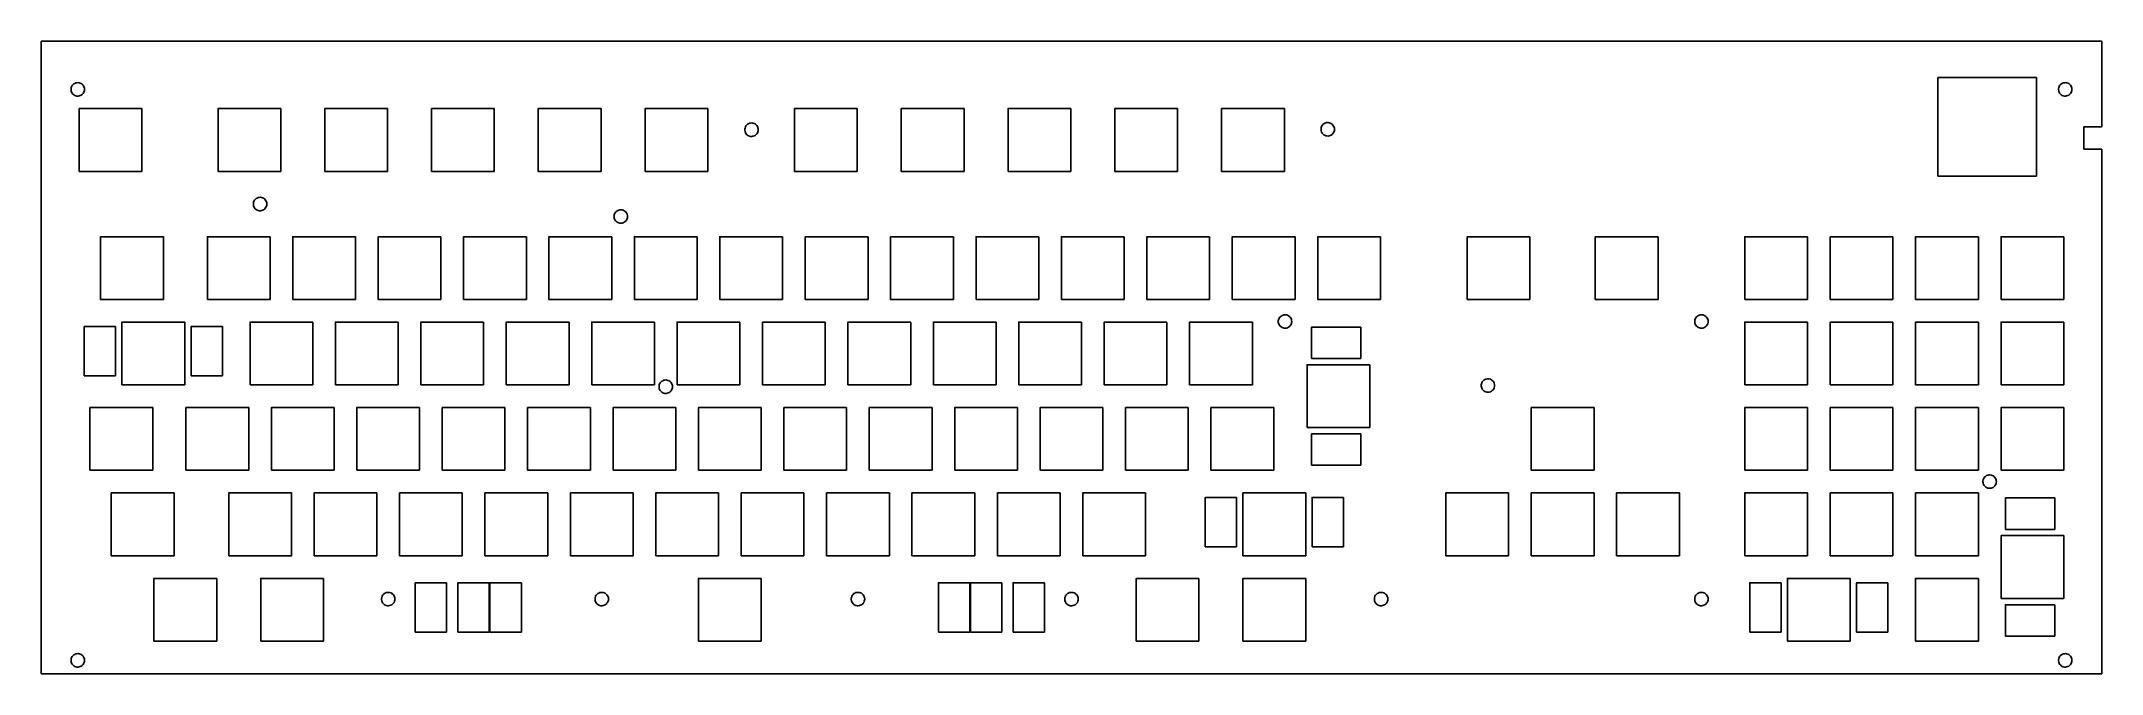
# Model space of a CAD drawing. Extents: x 0 to 18.1, y 0 to 5.6.
import ezdxf

# ---------------------------------------------------------------- set-up
doc = ezdxf.new("R2010")
doc.units = 0
doc.layers.add('gm4', color=1, linetype='CONTINUOUS')

msp = doc.modelspace()

# ---------------------------------------------------------------- linework, layer by layer
at = {"layer": 'gm4', "color": 1}
for points in [[(0, 0), (0, 5.55469), (18.09375, 5.55469)], [(18.09375, 4.80315), (18.09375, 5.55469)], [(0.38029, 5.13189), (0.37944, 5.14187), (0.37692, 5.15156), (0.37279, 5.16069), (0.36718, 5.16899), (0.36025, 5.17622), (0.3522, 5.18218), (0.34325, 5.18669), (0.33368, 5.18962), (0.32374, 5.19089), (0.31373, 5.19047), (0.30394, 5.18836), (0.29465, 5.18462), (0.28612, 5.17937), (0.2786, 5.17275), (0.27231, 5.16496), (0.26742, 5.15622), (0.26409, 5.14677), (0.26239, 5.1369), (0.26239, 5.12688), (0.26409, 5.11701), (0.26742, 5.10756), (0.27231, 5.09882), (0.2786, 5.09103), (0.28612, 5.08441), (0.29465, 5.07916), (0.30394, 5.07542), (0.31373, 5.07331), (0.32374, 5.07289), (0.33368, 5.07416), (0.34325, 5.07709), (0.3522, 5.0816), (0.36025, 5.08756), (0.36718, 5.09479), (0.37279, 5.10309), (0.37692, 5.11222), (0.37944, 5.12191), (0.38029, 5.13189)], [(16.65354, 5.23622), (17.51969, 5.23622)], [(16.65354, 4.37008), (16.65354, 5.23622)], [(17.51969, 4.37008), (17.51969, 5.23622)], [(17.83158, 5.13189), (17.83072, 5.14187), (17.8282, 5.15156), (17.82408, 5.16069), (17.81847, 5.16899), (17.81154, 5.17622), (17.80348, 5.18218), (17.79454, 5.18669), (17.78496, 5.18962), (17.77503, 5.19089), (17.76502, 5.19047), (17.75523, 5.18836), (17.74593, 5.18462), (17.7374, 5.17937), (17.72989, 5.17275), (17.72359, 5.16496), (17.71871, 5.15622), (17.71537, 5.14677), (17.71368, 5.1369), (17.71368, 5.12688), (17.71537, 5.11701), (17.71871, 5.10756), (17.72359, 5.09882), (17.72989, 5.09103), (17.7374, 5.08441), (17.74593, 5.07916), (17.75523, 5.07542), (17.76502, 5.07331), (17.77503, 5.07289), (17.78496, 5.07416), (17.79454, 5.07709), (17.80348, 5.0816), (17.81154, 5.08756), (17.81847, 5.09479), (17.82408, 5.10309), (17.8282, 5.11222), (17.83072, 5.12191), (17.83158, 5.13189)], [(0.33378, 4.41191), (0.33378, 4.96309), (0.88497, 4.96309)], [(0.88497, 4.41191), (0.88497, 4.96309)], [(1.55253, 4.41191), (1.55253, 4.96309), (2.10372, 4.96309)], [(2.10372, 4.41191), (2.10372, 4.96309)], [(2.49003, 4.41191), (2.49003, 4.96309), (3.04122, 4.96309)], [(3.04122, 4.41191), (3.04122, 4.96309)], [(3.42753, 4.41191), (3.42753, 4.96309), (3.97872, 4.96309)], [(3.97872, 4.41191), (3.97872, 4.96309)], [(4.36503, 4.41191), (4.36503, 4.96309), (4.91622, 4.96309)], [(4.91622, 4.41191), (4.91622, 4.96309)], [(5.30253, 4.41191), (5.30253, 4.96309), (5.85372, 4.96309)], [(5.85372, 4.41191), (5.85372, 4.96309)], [(6.61503, 4.41191), (6.61503, 4.96309), (7.16622, 4.96309)], [(7.16622, 4.41191), (7.16622, 4.96309)], [(7.55253, 4.41191), (7.55253, 4.96309), (8.10372, 4.96309)], [(8.10372, 4.41191), (8.10372, 4.96309)], [(8.49003, 4.41191), (8.49003, 4.96309), (9.04122, 4.96309)], [(9.04122, 4.41191), (9.04122, 4.96309)], [(9.42753, 4.41191), (9.42753, 4.96309), (9.97872, 4.96309)], [(9.97872, 4.41191), (9.97872, 4.96309)], [(10.36503, 4.41191), (10.36503, 4.96309), (10.91622, 4.96309)], [(10.91622, 4.41191), (10.91622, 4.96309)], [(6.29614, 4.77756), (6.29529, 4.78754), (6.29277, 4.79723), (6.28864, 4.80636), (6.28303, 4.81466), (6.2761, 4.82189), (6.26805, 4.82785), (6.25911, 4.83236), (6.24953, 4.83529), (6.23959, 4.83656), (6.22959, 4.83614), (6.21979, 4.83403), (6.2105, 4.83029), (6.20197, 4.82504), (6.19445, 4.81842), (6.18816, 4.81063), (6.18327, 4.80188), (6.17994, 4.79244), (6.17824, 4.78257), (6.17824, 4.77255), (6.17994, 4.76268), (6.18327, 4.75323), (6.18816, 4.74449), (6.19445, 4.7367), (6.20197, 4.73008), (6.2105, 4.72483), (6.21979, 4.72109), (6.22959, 4.71898), (6.23959, 4.71856), (6.24953, 4.71983), (6.25911, 4.72276), (6.26805, 4.72727), (6.2761, 4.73323), (6.28303, 4.74046), (6.28864, 4.74876), (6.29277, 4.75789), (6.29529, 4.76758), (6.29614, 4.77756)], [(11.35593, 4.78125), (11.35508, 4.79123), (11.35256, 4.80092), (11.34843, 4.81005), (11.34282, 4.81835), (11.33589, 4.82558), (11.32784, 4.83154), (11.31889, 4.83605), (11.30932, 4.83898), (11.29938, 4.84025), (11.28937, 4.83983), (11.27958, 4.83772), (11.27029, 4.83398), (11.26176, 4.82873), (11.25424, 4.82211), (11.24795, 4.81432), (11.24306, 4.80557), (11.23973, 4.79613), (11.23803, 4.78626), (11.23803, 4.77624), (11.23973, 4.76637), (11.24306, 4.75693), (11.24795, 4.74818), (11.25424, 4.74039), (11.26176, 4.73377), (11.27029, 4.72852), (11.27958, 4.72478), (11.28937, 4.72267), (11.29938, 4.72225), (11.30932, 4.72352), (11.31889, 4.72645), (11.32784, 4.73096), (11.33589, 4.73692), (11.34282, 4.74415), (11.34843, 4.75245), (11.35256, 4.76158), (11.35508, 4.77127), (11.35593, 4.78125)], [(17.93627, 4.6063), (17.93627, 4.80315), (18.09375, 4.80315)], [(17.93627, 4.6063), (18.09375, 4.6063)], [(18.09375, 0), (18.09375, 4.6063)], [(0.33378, 4.41191), (0.88497, 4.41191)], [(1.55253, 4.41191), (2.10372, 4.41191)], [(2.49003, 4.41191), (3.04122, 4.41191)], [(3.42753, 4.41191), (3.97872, 4.41191)], [(4.36503, 4.41191), (4.91622, 4.41191)], [(5.30253, 4.41191), (5.85372, 4.41191)], [(6.61503, 4.41191), (7.16622, 4.41191)], [(7.55253, 4.41191), (8.10372, 4.41191)], [(8.49003, 4.41191), (9.04122, 4.41191)], [(9.42753, 4.41191), (9.97872, 4.41191)], [(10.36503, 4.41191), (10.91622, 4.41191)], [(16.65354, 4.37008), (17.51969, 4.37008)], [(1.98093, 4.125), (1.98008, 4.13498), (1.97756, 4.14467), (1.97343, 4.1538), (1.96782, 4.1621), (1.96089, 4.16933), (1.95284, 4.17529), (1.94389, 4.1798), (1.93432, 4.18273), (1.92438, 4.184), (1.91437, 4.18358), (1.90458, 4.18147), (1.89529, 4.17773), (1.88676, 4.17248), (1.87924, 4.16586), (1.87295, 4.15807), (1.86806, 4.14932), (1.86472, 4.13988), (1.86303, 4.13001), (1.86303, 4.11999), (1.86472, 4.11012), (1.86806, 4.10068), (1.87295, 4.09193), (1.87924, 4.08414), (1.88676, 4.07752), (1.89529, 4.07227), (1.90458, 4.06853), (1.91437, 4.06642), (1.92438, 4.066), (1.93432, 4.06727), (1.94389, 4.0702), (1.95284, 4.07471), (1.96089, 4.08067), (1.96782, 4.0879), (1.97343, 4.0962), (1.97756, 4.10533), (1.98008, 4.11502), (1.98093, 4.125)], [(5.14818, 4.01512), (5.14733, 4.0251), (5.14481, 4.0348), (5.14068, 4.04393), (5.13507, 4.05223), (5.12814, 4.05946), (5.12009, 4.06541), (5.11114, 4.06992), (5.10157, 4.07285), (5.09163, 4.07413), (5.08162, 4.0737), (5.07183, 4.07159), (5.06254, 4.06786), (5.05401, 4.0626), (5.04649, 4.05599), (5.0402, 4.04819), (5.03531, 4.03945), (5.03197, 4.03001), (5.03028, 4.02013), (5.03028, 4.01012), (5.03197, 4.00024), (5.03531, 3.9908), (5.0402, 3.98206), (5.04649, 3.97426), (5.05401, 3.96764), (5.06254, 3.96239), (5.07183, 3.95866), (5.08162, 3.95655), (5.09163, 3.95612), (5.10157, 3.9574), (5.11114, 3.96033), (5.12009, 3.96484), (5.12814, 3.97079), (5.13507, 3.97803), (5.14068, 3.98632), (5.14481, 3.99545), (5.14733, 4.00515), (5.14818, 4.01512)], [(0.52128, 3.28691), (0.52128, 3.83809), (1.07247, 3.83809)], [(1.07247, 3.28691), (1.07247, 3.83809)], [(1.45878, 3.28691), (1.45878, 3.83809), (2.00997, 3.83809)], [(2.00997, 3.28691), (2.00997, 3.83809)], [(2.20878, 3.28691), (2.20878, 3.83809), (2.75997, 3.83809)], [(2.75997, 3.28691), (2.75997, 3.83809)], [(2.95878, 3.28691), (2.95878, 3.83809), (3.50997, 3.83809)], [(3.50997, 3.28691), (3.50997, 3.83809)], [(3.70878, 3.28691), (3.70878, 3.83809), (4.25997, 3.83809)], [(4.25997, 3.28691), (4.25997, 3.83809)], [(4.45878, 3.28691), (4.45878, 3.83809), (5.00997, 3.83809)], [(5.00997, 3.28691), (5.00997, 3.83809)], [(5.20878, 3.28691), (5.20878, 3.83809), (5.75997, 3.83809)], [(5.75997, 3.28691), (5.75997, 3.83809)], [(5.95878, 3.28691), (5.95878, 3.83809), (6.50997, 3.83809)], [(6.50997, 3.28691), (6.50997, 3.83809)], [(6.70878, 3.28691), (6.70878, 3.83809), (7.25997, 3.83809)], [(7.25997, 3.28691), (7.25997, 3.83809)], [(7.45878, 3.28691), (7.45878, 3.83809), (8.00997, 3.83809)], [(8.00997, 3.28691), (8.00997, 3.83809)], [(8.20878, 3.28691), (8.20878, 3.83809), (8.75997, 3.83809)], [(8.75997, 3.28691), (8.75997, 3.83809)], [(8.95878, 3.28691), (8.95878, 3.83809), (9.50997, 3.83809)], [(9.50997, 3.28691), (9.50997, 3.83809)], [(9.70878, 3.28691), (9.70878, 3.83809), (10.25997, 3.83809)], [(10.25997, 3.28691), (10.25997, 3.83809)], [(10.45878, 3.28691), (10.45878, 3.83809), (11.00997, 3.83809)], [(11.00997, 3.28691), (11.00997, 3.83809)], [(11.20878, 3.28691), (11.20878, 3.83809), (11.75997, 3.83809)], [(11.75997, 3.28691), (11.75997, 3.83809)], [(12.52128, 3.28691), (12.52128, 3.83809), (13.07247, 3.83809)], [(13.07247, 3.28691), (13.07247, 3.83809)], [(13.64628, 3.28691), (13.64628, 3.83809), (14.19747, 3.83809)], [(14.19747, 3.28691), (14.19747, 3.83809)], [(14.95878, 3.28691), (14.95878, 3.83809), (15.50997, 3.83809)], [(15.50997, 3.28691), (15.50997, 3.83809)], [(15.70878, 3.28691), (15.70878, 3.83809), (16.25997, 3.83809)], [(16.25997, 3.28691), (16.25997, 3.83809)], [(16.45878, 3.28691), (16.45878, 3.83809), (17.00997, 3.83809)], [(17.00997, 3.28691), (17.00997, 3.83809)], [(17.20878, 3.28691), (17.20878, 3.83809), (17.75997, 3.83809)], [(17.75997, 3.28691), (17.75997, 3.83809)], [(0.52128, 3.28691), (1.07247, 3.28691)], [(1.45878, 3.28691), (2.00997, 3.28691)], [(2.20878, 3.28691), (2.75997, 3.28691)], [(2.95878, 3.28691), (3.50997, 3.28691)], [(3.70878, 3.28691), (4.25997, 3.28691)], [(4.45878, 3.28691), (5.00997, 3.28691)], [(5.20878, 3.28691), (5.75997, 3.28691)], [(5.95878, 3.28691), (6.50997, 3.28691)], [(6.70878, 3.28691), (7.25997, 3.28691)], [(7.45878, 3.28691), (8.00997, 3.28691)], [(8.20878, 3.28691), (8.75997, 3.28691)], [(8.95878, 3.28691), (9.50997, 3.28691)], [(9.70878, 3.28691), (10.25997, 3.28691)], [(10.45878, 3.28691), (11.00997, 3.28691)], [(11.20878, 3.28691), (11.75997, 3.28691)], [(12.52128, 3.28691), (13.07247, 3.28691)], [(13.64628, 3.28691), (14.19747, 3.28691)], [(14.95878, 3.28691), (15.50997, 3.28691)], [(15.70878, 3.28691), (16.25997, 3.28691)], [(16.45878, 3.28691), (17.00997, 3.28691)], [(17.20878, 3.28691), (17.75997, 3.28691)], [(0.70878, 2.53691), (0.70878, 3.08809), (1.25997, 3.08809)], [(1.25997, 2.53691), (1.25997, 3.08809)], [(1.83378, 2.53691), (1.83378, 3.08809), (2.38497, 3.08809)], [(2.38497, 2.53691), (2.38497, 3.08809)], [(2.58378, 2.53691), (2.58378, 3.08809), (3.13497, 3.08809)], [(3.13497, 2.53691), (3.13497, 3.08809)], [(3.33378, 2.53691), (3.33378, 3.08809), (3.88497, 3.08809)], [(3.88497, 2.53691), (3.88497, 3.08809)], [(4.08378, 2.53691), (4.08378, 3.08809), (4.63497, 3.08809)], [(4.63497, 2.53691), (4.63497, 3.08809)], [(4.83378, 2.53691), (4.83378, 3.08809), (5.38497, 3.08809)], [(5.38497, 2.53691), (5.38497, 3.08809)], [(5.58378, 2.53691), (5.58378, 3.08809), (6.13497, 3.08809)], [(6.13497, 2.53691), (6.13497, 3.08809)], [(6.33378, 2.53691), (6.33378, 3.08809), (6.88497, 3.08809)], [(6.88497, 2.53691), (6.88497, 3.08809)], [(7.08378, 2.53691), (7.08378, 3.08809), (7.63497, 3.08809)], [(7.63497, 2.53691), (7.63497, 3.08809)], [(7.83378, 2.53691), (7.83378, 3.08809), (8.38497, 3.08809)], [(8.38497, 2.53691), (8.38497, 3.08809)], [(8.58378, 2.53691), (8.58378, 3.08809), (9.13497, 3.08809)], [(9.13497, 2.53691), (9.13497, 3.08809)], [(9.33378, 2.53691), (9.33378, 3.08809), (9.88497, 3.08809)], [(9.88497, 2.53691), (9.88497, 3.08809)], [(10.08378, 2.53691), (10.08378, 3.08809), (10.63497, 3.08809)], [(10.63497, 2.53691), (10.63497, 3.08809)], [(10.98093, 3.09375), (10.98008, 3.10373), (10.97756, 3.11342), (10.97343, 3.12255), (10.96782, 3.13085), (10.96089, 3.13808), (10.95284, 3.14404), (10.94389, 3.14855), (10.93432, 3.15148), (10.92438, 3.15275), (10.91437, 3.15233), (10.90458, 3.15022), (10.89529, 3.14648), (10.88676, 3.14123), (10.87924, 3.13461), (10.87295, 3.12682), (10.86806, 3.11807), (10.86473, 3.10863), (10.86303, 3.09876), (10.86303, 3.08874), (10.86473, 3.07887), (10.86806, 3.06943), (10.87295, 3.06068), (10.87924, 3.05289), (10.88676, 3.04627), (10.89529, 3.04102), (10.90458, 3.03728), (10.91437, 3.03517), (10.92438, 3.03475), (10.93432, 3.03602), (10.94389, 3.03895), (10.95284, 3.04346), (10.96089, 3.04942), (10.96782, 3.05665), (10.97343, 3.06495), (10.97756, 3.07408), (10.98008, 3.08377), (10.98093, 3.09375)], [(14.63718, 3.09375), (14.63633, 3.10373), (14.63381, 3.11342), (14.62968, 3.12255), (14.62407, 3.13085), (14.61714, 3.13808), (14.60909, 3.14404), (14.60014, 3.14855), (14.59057, 3.15148), (14.58063, 3.15275), (14.57062, 3.15233), (14.56083, 3.15022), (14.55154, 3.14648), (14.54301, 3.14123), (14.53549, 3.13461), (14.5292, 3.12682), (14.52431, 3.11807), (14.52098, 3.10863), (14.51928, 3.09876), (14.51928, 3.08874), (14.52098, 3.07887), (14.52431, 3.06943), (14.5292, 3.06068), (14.53549, 3.05289), (14.54301, 3.04627), (14.55154, 3.04102), (14.56083, 3.03728), (14.57062, 3.03517), (14.58063, 3.03475), (14.59057, 3.03602), (14.60014, 3.03895), (14.60909, 3.04346), (14.61714, 3.04942), (14.62407, 3.05665), (14.62968, 3.06495), (14.63381, 3.07408), (14.63633, 3.08377), (14.63718, 3.09375)], [(14.95878, 2.53691), (14.95878, 3.08809), (15.50997, 3.08809)], [(15.50997, 2.53691), (15.50997, 3.08809)], [(15.70878, 2.53691), (15.70878, 3.08809), (16.25997, 3.08809)], [(16.25997, 2.53691), (16.25997, 3.08809)], [(16.45878, 2.53691), (16.45878, 3.08809), (17.00997, 3.08809)], [(17.00997, 2.53691), (17.00997, 3.08809)], [(17.20878, 2.53691), (17.20878, 3.08809), (17.75997, 3.08809)], [(17.75997, 2.53691), (17.75997, 3.08809)], [(0.37783, 2.61565), (0.37783, 3.04872), (0.65342, 3.04872)], [(0.65342, 2.61565), (0.65342, 3.04872)], [(1.31533, 2.61565), (1.31533, 3.04872), (1.59092, 3.04872)], [(1.59092, 2.61565), (1.59092, 3.04872)], [(11.1544, 2.76846), (11.1544, 3.04404), (11.58747, 3.04404)], [(11.58747, 2.76846), (11.58747, 3.04404)], [(11.1544, 2.76846), (11.58747, 2.76846)], [(0.37783, 2.61565), (0.65342, 2.61565)], [(0.70878, 2.53691), (1.25997, 2.53691)], [(1.31533, 2.61565), (1.59092, 2.61565)], [(1.83378, 2.53691), (2.38497, 2.53691)], [(2.58378, 2.53691), (3.13497, 2.53691)], [(3.33378, 2.53691), (3.88497, 2.53691)], [(4.08378, 2.53691), (4.63497, 2.53691)], [(4.83378, 2.53691), (5.38497, 2.53691)], [(5.54343, 2.52113), (5.54258, 2.53111), (5.54006, 2.5408), (5.53593, 2.54993), (5.53032, 2.55822), (5.52339, 2.56546), (5.51534, 2.57141), (5.50639, 2.57592), (5.49682, 2.57886), (5.48688, 2.58013), (5.47687, 2.5797), (5.46708, 2.57759), (5.45779, 2.57386), (5.44926, 2.5686), (5.44174, 2.56199), (5.43545, 2.55419), (5.43056, 2.54545), (5.42723, 2.53601), (5.42553, 2.52613), (5.42553, 2.51612), (5.42723, 2.50624), (5.43056, 2.4968), (5.43545, 2.48806), (5.44174, 2.48026), (5.44926, 2.47364), (5.45779, 2.46839), (5.46708, 2.46466), (5.47687, 2.46255), (5.48688, 2.46212), (5.49682, 2.4634), (5.50639, 2.46633), (5.51534, 2.47084), (5.52339, 2.47679), (5.53032, 2.48403), (5.53593, 2.49232), (5.54006, 2.50145), (5.54258, 2.51115), (5.54343, 2.52113)], [(5.58378, 2.53691), (6.13497, 2.53691)], [(6.33378, 2.53691), (6.88497, 2.53691)], [(7.08378, 2.53691), (7.63497, 2.53691)], [(7.83378, 2.53691), (8.38497, 2.53691)], [(8.58378, 2.53691), (9.13497, 2.53691)], [(9.33378, 2.53691), (9.88497, 2.53691)], [(10.08378, 2.53691), (10.63497, 2.53691)], [(11.11503, 2.16191), (11.11503, 2.71309), (11.66622, 2.71309)], [(11.66622, 2.16191), (11.66622, 2.71309)], [(12.76218, 2.53125), (12.76133, 2.54123), (12.75881, 2.55092), (12.75468, 2.56005), (12.74907, 2.56835), (12.74214, 2.57558), (12.73409, 2.58154), (12.72514, 2.58605), (12.71557, 2.58898), (12.70563, 2.59025), (12.69562, 2.58983), (12.68583, 2.58772), (12.67654, 2.58398), (12.66801, 2.57873), (12.66049, 2.57211), (12.6542, 2.56432), (12.64931, 2.55557), (12.64598, 2.54613), (12.64428, 2.53626), (12.64428, 2.52624), (12.64598, 2.51637), (12.64931, 2.50693), (12.6542, 2.49818), (12.66049, 2.49039), (12.66801, 2.48377), (12.67654, 2.47852), (12.68583, 2.47478), (12.69562, 2.47267), (12.70563, 2.47225), (12.71557, 2.47352), (12.72514, 2.47645), (12.73409, 2.48096), (12.74214, 2.48692), (12.74907, 2.49415), (12.75468, 2.50245), (12.75881, 2.51158), (12.76133, 2.52127), (12.76218, 2.53125)], [(14.95878, 2.53691), (15.50997, 2.53691)], [(15.70878, 2.53691), (16.25997, 2.53691)], [(16.45878, 2.53691), (17.00997, 2.53691)], [(17.20878, 2.53691), (17.75997, 2.53691)], [(0.42753, 1.78691), (0.42753, 2.33809), (0.97872, 2.33809)], [(0.97872, 1.78691), (0.97872, 2.33809)], [(1.27128, 1.78691), (1.27128, 2.33809), (1.82247, 2.33809)], [(1.82247, 1.78691), (1.82247, 2.33809)], [(2.02128, 1.78691), (2.02128, 2.33809), (2.57247, 2.33809)], [(2.57247, 1.78691), (2.57247, 2.33809)], [(2.77128, 1.78691), (2.77128, 2.33809), (3.32247, 2.33809)], [(3.32247, 1.78691), (3.32247, 2.33809)], [(3.52128, 1.78691), (3.52128, 2.33809), (4.07247, 2.33809)], [(4.07247, 1.78691), (4.07247, 2.33809)], [(4.27128, 1.78691), (4.27128, 2.33809), (4.82247, 2.33809)], [(4.82247, 1.78691), (4.82247, 2.33809)], [(5.02128, 1.78691), (5.02128, 2.33809), (5.57247, 2.33809)], [(5.57247, 1.78691), (5.57247, 2.33809)], [(5.77128, 1.78691), (5.77128, 2.33809), (6.32247, 2.33809)], [(6.32247, 1.78691), (6.32247, 2.33809)], [(6.52128, 1.78691), (6.52128, 2.33809), (7.07247, 2.33809)], [(7.07247, 1.78691), (7.07247, 2.33809)], [(7.27128, 1.78691), (7.27128, 2.33809), (7.82247, 2.33809)], [(7.82247, 1.78691), (7.82247, 2.33809)], [(8.02128, 1.78691), (8.02128, 2.33809), (8.57247, 2.33809)], [(8.57247, 1.78691), (8.57247, 2.33809)], [(8.77128, 1.78691), (8.77128, 2.33809), (9.32247, 2.33809)], [(9.32247, 1.78691), (9.32247, 2.33809)], [(9.52128, 1.78691), (9.52128, 2.33809), (10.07247, 2.33809)], [(10.07247, 1.78691), (10.07247, 2.33809)], [(10.27128, 1.78691), (10.27128, 2.33809), (10.82247, 2.33809)], [(10.82247, 1.78691), (10.82247, 2.33809)], [(13.08378, 1.78691), (13.08378, 2.33809), (13.63497, 2.33809)], [(13.63497, 1.78691), (13.63497, 2.33809)], [(14.95878, 1.78691), (14.95878, 2.33809), (15.50997, 2.33809)], [(15.50997, 1.78691), (15.50997, 2.33809)], [(15.70878, 1.78691), (15.70878, 2.33809), (16.25997, 2.33809)], [(16.25997, 1.78691), (16.25997, 2.33809)], [(16.45878, 1.78691), (16.45878, 2.33809), (17.00997, 2.33809)], [(17.00997, 1.78691), (17.00997, 2.33809)], [(17.20878, 1.78691), (17.20878, 2.33809), (17.75997, 2.33809)], [(17.75997, 1.78691), (17.75997, 2.33809)], [(11.11503, 2.16191), (11.66622, 2.16191)], [(11.1544, 1.83096), (11.1544, 2.10654), (11.58747, 2.10654)], [(11.58747, 1.83096), (11.58747, 2.10654)], [(11.1544, 1.83096), (11.58747, 1.83096)], [(0.42753, 1.78691), (0.97872, 1.78691)], [(1.27128, 1.78691), (1.82247, 1.78691)], [(2.02128, 1.78691), (2.57247, 1.78691)], [(2.77128, 1.78691), (3.32247, 1.78691)], [(3.52128, 1.78691), (4.07247, 1.78691)], [(4.27128, 1.78691), (4.82247, 1.78691)], [(5.02128, 1.78691), (5.57247, 1.78691)], [(5.77128, 1.78691), (6.32247, 1.78691)], [(6.52128, 1.78691), (7.07247, 1.78691)], [(7.27128, 1.78691), (7.82247, 1.78691)], [(8.02128, 1.78691), (8.57247, 1.78691)], [(8.77128, 1.78691), (9.32247, 1.78691)], [(9.52128, 1.78691), (10.07247, 1.78691)], [(10.27128, 1.78691), (10.82247, 1.78691)], [(13.08378, 1.78691), (13.63497, 1.78691)], [(14.95878, 1.78691), (15.50997, 1.78691)], [(15.70878, 1.78691), (16.25997, 1.78691)], [(16.45878, 1.78691), (17.00997, 1.78691)], [(17.16843, 1.6875), (17.16758, 1.69748), (17.16506, 1.70717), (17.16093, 1.7163), (17.15532, 1.7246), (17.14839, 1.73183), (17.14034, 1.73779), (17.13139, 1.7423), (17.12182, 1.74523), (17.11188, 1.7465), (17.10187, 1.74608), (17.09208, 1.74397), (17.08279, 1.74023), (17.07426, 1.73498), (17.06674, 1.72836), (17.06045, 1.72057), (17.05556, 1.71183), (17.05223, 1.70238), (17.05053, 1.69251), (17.05053, 1.68249), (17.05223, 1.67262), (17.05556, 1.66317), (17.06045, 1.65443), (17.06674, 1.64664), (17.07426, 1.64002), (17.08279, 1.63477), (17.09208, 1.63103), (17.10187, 1.62892), (17.11188, 1.6285), (17.12182, 1.62977), (17.13139, 1.6327), (17.14034, 1.63721), (17.14839, 1.64317), (17.15532, 1.6504), (17.16093, 1.6587), (17.16506, 1.66783), (17.16758, 1.67752), (17.16843, 1.6875)], [(17.20878, 1.78691), (17.75997, 1.78691)], [(0.61503, 1.03691), (0.61503, 1.58809), (1.16622, 1.58809)], [(1.16622, 1.03691), (1.16622, 1.58809)], [(1.64628, 1.03691), (1.64628, 1.58809), (2.19747, 1.58809)], [(2.19747, 1.03691), (2.19747, 1.58809)], [(2.39628, 1.03691), (2.39628, 1.58809), (2.94747, 1.58809)], [(2.94747, 1.03691), (2.94747, 1.58809)], [(3.14628, 1.03691), (3.14628, 1.58809), (3.69747, 1.58809)], [(3.69747, 1.03691), (3.69747, 1.58809)], [(3.89628, 1.03691), (3.89628, 1.58809), (4.44747, 1.58809)], [(4.44747, 1.03691), (4.44747, 1.58809)], [(4.64628, 1.03691), (4.64628, 1.58809), (5.19747, 1.58809)], [(5.19747, 1.03691), (5.19747, 1.58809)], [(5.39628, 1.03691), (5.39628, 1.58809), (5.94747, 1.58809)], [(5.94747, 1.03691), (5.94747, 1.58809)], [(6.14628, 1.03691), (6.14628, 1.58809), (6.69747, 1.58809)], [(6.69747, 1.03691), (6.69747, 1.58809)], [(6.89628, 1.03691), (6.89628, 1.58809), (7.44747, 1.58809)], [(7.44747, 1.03691), (7.44747, 1.58809)], [(7.64628, 1.03691), (7.64628, 1.58809), (8.19747, 1.58809)], [(8.19747, 1.03691), (8.19747, 1.58809)], [(8.39628, 1.03691), (8.39628, 1.58809), (8.94747, 1.58809)], [(8.94747, 1.03691), (8.94747, 1.58809)], [(9.14628, 1.03691), (9.14628, 1.58809), (9.69747, 1.58809)], [(9.69747, 1.03691), (9.69747, 1.58809)], [(10.22158, 1.11565), (10.22158, 1.54872), (10.49717, 1.54872)], [(10.49717, 1.11565), (10.49717, 1.54872)], [(10.55253, 1.03691), (10.55253, 1.58809), (11.10372, 1.58809)], [(11.10372, 1.03691), (11.10372, 1.58809)], [(11.15908, 1.11565), (11.15908, 1.54872), (11.43467, 1.54872)], [(11.43467, 1.11565), (11.43467, 1.54872)], [(12.33378, 1.03691), (12.33378, 1.58809), (12.88497, 1.58809)], [(12.88497, 1.03691), (12.88497, 1.58809)], [(13.08378, 1.03691), (13.08378, 1.58809), (13.63497, 1.58809)], [(13.63497, 1.03691), (13.63497, 1.58809)], [(13.83378, 1.03691), (13.83378, 1.58809), (14.38497, 1.58809)], [(14.38497, 1.03691), (14.38497, 1.58809)], [(14.95878, 1.03691), (14.95878, 1.58809), (15.50997, 1.58809)], [(15.50997, 1.03691), (15.50997, 1.58809)], [(15.70878, 1.03691), (15.70878, 1.58809), (16.25997, 1.58809)], [(16.25997, 1.03691), (16.25997, 1.58809)], [(16.45878, 1.03691), (16.45878, 1.58809), (17.00997, 1.58809)], [(17.00997, 1.03691), (17.00997, 1.58809)], [(17.24816, 1.26846), (17.24816, 1.54404), (17.68122, 1.54404)], [(17.68122, 1.26846), (17.68122, 1.54404)], [(17.24816, 1.26846), (17.68122, 1.26846)], [(10.22158, 1.11565), (10.49717, 1.11565)], [(11.15908, 1.11565), (11.43467, 1.11565)], [(17.20878, 0.66191), (17.20878, 1.21309), (17.75997, 1.21309)], [(17.75997, 0.66191), (17.75997, 1.21309)], [(0.61503, 1.03691), (1.16622, 1.03691)], [(1.64628, 1.03691), (2.19747, 1.03691)], [(2.39628, 1.03691), (2.94747, 1.03691)], [(3.14628, 1.03691), (3.69747, 1.03691)], [(3.89628, 1.03691), (4.44747, 1.03691)], [(4.64628, 1.03691), (5.19747, 1.03691)], [(5.39628, 1.03691), (5.94747, 1.03691)], [(6.14628, 1.03691), (6.69747, 1.03691)], [(6.89628, 1.03691), (7.44747, 1.03691)], [(7.64628, 1.03691), (8.19747, 1.03691)], [(8.39628, 1.03691), (8.94747, 1.03691)], [(9.14628, 1.03691), (9.69747, 1.03691)], [(10.55253, 1.03691), (11.10372, 1.03691)], [(12.33378, 1.03691), (12.88497, 1.03691)], [(13.08378, 1.03691), (13.63497, 1.03691)], [(13.83378, 1.03691), (14.38497, 1.03691)], [(14.95878, 1.03691), (15.50997, 1.03691)], [(15.70878, 1.03691), (16.25997, 1.03691)], [(16.45878, 1.03691), (17.00997, 1.03691)], [(0.99003, 0.28691), (0.99003, 0.83809), (1.54122, 0.83809)], [(1.54122, 0.28691), (1.54122, 0.83809)], [(1.92753, 0.28691), (1.92753, 0.83809), (2.47872, 0.83809)], [(2.47872, 0.28691), (2.47872, 0.83809)], [(3.28408, 0.36565), (3.28408, 0.79872), (3.55967, 0.79872)], [(3.55967, 0.36565), (3.55967, 0.79872)], [(3.65908, 0.36565), (3.65908, 0.79872), (3.93467, 0.79872)], [(3.93467, 0.36565), (3.93467, 0.79872)], [(3.94033, 0.36565), (3.94033, 0.79872), (4.21592, 0.79872)], [(4.21592, 0.36565), (4.21592, 0.79872)], [(5.77128, 0.28691), (5.77128, 0.83809), (6.32247, 0.83809)], [(6.32247, 0.28691), (6.32247, 0.83809)], [(7.87783, 0.36565), (7.87783, 0.79872), (8.15342, 0.79872)], [(8.15342, 0.36565), (8.15342, 0.79872)], [(8.15908, 0.36565), (8.15908, 0.79872), (8.43467, 0.79872)], [(8.43467, 0.36565), (8.43467, 0.79872)], [(8.53408, 0.36565), (8.53408, 0.79872), (8.80967, 0.79872)], [(8.80967, 0.36565), (8.80967, 0.79872)], [(9.61503, 0.28691), (9.61503, 0.83809), (10.16622, 0.83809)], [(10.16622, 0.28691), (10.16622, 0.83809)], [(10.55253, 0.28691), (10.55253, 0.83809), (11.10372, 0.83809)], [(11.10372, 0.28691), (11.10372, 0.83809)], [(15.00283, 0.36565), (15.00283, 0.79872), (15.27842, 0.79872)], [(15.27842, 0.36565), (15.27842, 0.79872)], [(15.33378, 0.28691), (15.33378, 0.83809), (15.88497, 0.83809)], [(15.88497, 0.28691), (15.88497, 0.83809)], [(15.94033, 0.36565), (15.94033, 0.79872), (16.21592, 0.79872)], [(16.21592, 0.36565), (16.21592, 0.79872)], [(16.45878, 0.28691), (16.45878, 0.83809), (17.00997, 0.83809)], [(17.00997, 0.28691), (17.00997, 0.83809)], [(3.10593, 0.65625), (3.10508, 0.66623), (3.10256, 0.67592), (3.09843, 0.68505), (3.09282, 0.69335), (3.08589, 0.70058), (3.07784, 0.70654), (3.06889, 0.71105), (3.05932, 0.71398), (3.04938, 0.71525), (3.03937, 0.71483), (3.02958, 0.71272), (3.02029, 0.70898), (3.01176, 0.70373), (3.00424, 0.69711), (2.99795, 0.68932), (2.99306, 0.68058), (2.98973, 0.67113), (2.98803, 0.66126), (2.98803, 0.65124), (2.98973, 0.64137), (2.99306, 0.63192), (2.99795, 0.62318), (3.00424, 0.61539), (3.01176, 0.60877), (3.02029, 0.60352), (3.02958, 0.59978), (3.03937, 0.59767), (3.04938, 0.59725), (3.05932, 0.59852), (3.06889, 0.60145), (3.07784, 0.60596), (3.08589, 0.61192), (3.09282, 0.61915), (3.09843, 0.62745), (3.10256, 0.63658), (3.10508, 0.64627), (3.10593, 0.65625)], [(4.98093, 0.65625), (4.98008, 0.66623), (4.97756, 0.67592), (4.97343, 0.68505), (4.96782, 0.69335), (4.96089, 0.70058), (4.95284, 0.70654), (4.94389, 0.71105), (4.93432, 0.71398), (4.92438, 0.71525), (4.91437, 0.71483), (4.90458, 0.71272), (4.89529, 0.70898), (4.88676, 0.70373), (4.87924, 0.69711), (4.87295, 0.68932), (4.86806, 0.68058), (4.86473, 0.67113), (4.86303, 0.66126), (4.86303, 0.65124), (4.86473, 0.64137), (4.86806, 0.63192), (4.87295, 0.62318), (4.87924, 0.61539), (4.88676, 0.60877), (4.89529, 0.60352), (4.90458, 0.59978), (4.91437, 0.59767), (4.92438, 0.59725), (4.93432, 0.59852), (4.94389, 0.60145), (4.95284, 0.60596), (4.96089, 0.61192), (4.96782, 0.61915), (4.97343, 0.62745), (4.97756, 0.63658), (4.98008, 0.64627), (4.98093, 0.65625)], [(7.23093, 0.65625), (7.23008, 0.66623), (7.22756, 0.67592), (7.22343, 0.68505), (7.21782, 0.69335), (7.21089, 0.70058), (7.20284, 0.70654), (7.19389, 0.71105), (7.18432, 0.71398), (7.17438, 0.71525), (7.16437, 0.71483), (7.15458, 0.71272), (7.14529, 0.70898), (7.13676, 0.70373), (7.12924, 0.69711), (7.12295, 0.68932), (7.11806, 0.68058), (7.11473, 0.67113), (7.11303, 0.66126), (7.11303, 0.65124), (7.11473, 0.64137), (7.11806, 0.63192), (7.12295, 0.62318), (7.12924, 0.61539), (7.13676, 0.60877), (7.14529, 0.60352), (7.15458, 0.59978), (7.16437, 0.59767), (7.17438, 0.59725), (7.18432, 0.59852), (7.19389, 0.60145), (7.20284, 0.60596), (7.21089, 0.61192), (7.21782, 0.61915), (7.22343, 0.62745), (7.22756, 0.63658), (7.23008, 0.64627), (7.23093, 0.65625)], [(9.10593, 0.65625), (9.10508, 0.66623), (9.10256, 0.67592), (9.09843, 0.68505), (9.09282, 0.69335), (9.08589, 0.70058), (9.07784, 0.70654), (9.06889, 0.71105), (9.05932, 0.71398), (9.04938, 0.71525), (9.03937, 0.71483), (9.02958, 0.71272), (9.02029, 0.70898), (9.01176, 0.70373), (9.00424, 0.69711), (8.99795, 0.68932), (8.99306, 0.68058), (8.98973, 0.67113), (8.98803, 0.66126), (8.98803, 0.65124), (8.98973, 0.64137), (8.99306, 0.63192), (8.99795, 0.62318), (9.00424, 0.61539), (9.01176, 0.60877), (9.02029, 0.60352), (9.02958, 0.59978), (9.03937, 0.59767), (9.04938, 0.59725), (9.05932, 0.59852), (9.06889, 0.60145), (9.07784, 0.60596), (9.08589, 0.61192), (9.09282, 0.61915), (9.09843, 0.62745), (9.10256, 0.63658), (9.10508, 0.64627), (9.10593, 0.65625)], [(11.82468, 0.65625), (11.82383, 0.66623), (11.82131, 0.67592), (11.81718, 0.68505), (11.81157, 0.69335), (11.80464, 0.70058), (11.79659, 0.70654), (11.78764, 0.71105), (11.77807, 0.71398), (11.76813, 0.71525), (11.75812, 0.71483), (11.74833, 0.71272), (11.73904, 0.70898), (11.73051, 0.70373), (11.72299, 0.69711), (11.7167, 0.68932), (11.71181, 0.68058), (11.70848, 0.67113), (11.70678, 0.66126), (11.70678, 0.65124), (11.70848, 0.64137), (11.71181, 0.63192), (11.7167, 0.62318), (11.72299, 0.61539), (11.73051, 0.60877), (11.73904, 0.60352), (11.74833, 0.59978), (11.75812, 0.59767), (11.76813, 0.59725), (11.77807, 0.59852), (11.78764, 0.60145), (11.79659, 0.60596), (11.80464, 0.61192), (11.81157, 0.61915), (11.81718, 0.62745), (11.82131, 0.63658), (11.82383, 0.64627), (11.82468, 0.65625)], [(14.63718, 0.65625), (14.63633, 0.66623), (14.63381, 0.67592), (14.62968, 0.68505), (14.62407, 0.69335), (14.61714, 0.70058), (14.60909, 0.70654), (14.60014, 0.71105), (14.59057, 0.71398), (14.58063, 0.71525), (14.57062, 0.71483), (14.56083, 0.71272), (14.55154, 0.70898), (14.54301, 0.70373), (14.53549, 0.69711), (14.5292, 0.68932), (14.52431, 0.68058), (14.52098, 0.67113), (14.51928, 0.66126), (14.51928, 0.65124), (14.52098, 0.64137), (14.52431, 0.63192), (14.5292, 0.62318), (14.53549, 0.61539), (14.54301, 0.60877), (14.55154, 0.60352), (14.56083, 0.59978), (14.57062, 0.59767), (14.58063, 0.59725), (14.59057, 0.59852), (14.60014, 0.60145), (14.60909, 0.60596), (14.61714, 0.61192), (14.62407, 0.61915), (14.62968, 0.62745), (14.63381, 0.63658), (14.63633, 0.64627), (14.63718, 0.65625)], [(17.20878, 0.66191), (17.75997, 0.66191)], [(17.24816, 0.33095), (17.24816, 0.60654), (17.68122, 0.60654)], [(17.68122, 0.33095), (17.68122, 0.60654)], [(3.28408, 0.36565), (3.55967, 0.36565)], [(3.65908, 0.36565), (3.93467, 0.36565)], [(3.94033, 0.36565), (4.21592, 0.36565)], [(7.87783, 0.36565), (8.15342, 0.36565)], [(8.15908, 0.36565), (8.43467, 0.36565)], [(8.53408, 0.36565), (8.80967, 0.36565)], [(15.00283, 0.36565), (15.27842, 0.36565)], [(15.94033, 0.36565), (16.21592, 0.36565)], [(0.99003, 0.28691), (1.54122, 0.28691)], [(1.92753, 0.28691), (2.47872, 0.28691)], [(5.77128, 0.28691), (6.32247, 0.28691)], [(9.61503, 0.28691), (10.16622, 0.28691)], [(10.55253, 0.28691), (11.10372, 0.28691)], [(15.33378, 0.28691), (15.88497, 0.28691)], [(16.45878, 0.28691), (17.00997, 0.28691)], [(17.24816, 0.33095), (17.68122, 0.33095)], [(0, 0), (18.09375, 0)], [(0.38029, 0.11811), (0.37944, 0.12809), (0.37692, 0.13778), (0.37279, 0.14691), (0.36718, 0.15521), (0.36025, 0.16244), (0.3522, 0.1684), (0.34325, 0.17291), (0.33368, 0.17584), (0.32374, 0.17711), (0.31373, 0.17669), (0.30394, 0.17458), (0.29465, 0.17084), (0.28612, 0.16559), (0.2786, 0.15897), (0.27231, 0.15118), (0.26742, 0.14243), (0.26409, 0.13299), (0.26239, 0.12312), (0.26239, 0.1131), (0.26409, 0.10323), (0.26742, 0.09379), (0.27231, 0.08504), (0.2786, 0.07725), (0.28612, 0.07063), (0.29465, 0.06538), (0.30394, 0.06164), (0.31373, 0.05953), (0.32374, 0.05911), (0.33368, 0.06038), (0.34325, 0.06331), (0.3522, 0.06782), (0.36025, 0.07378), (0.36718, 0.08101), (0.37279, 0.08931), (0.37692, 0.09844), (0.37944, 0.10813), (0.38029, 0.11811)], [(17.83158, 0.11811), (17.83072, 0.12809), (17.8282, 0.13778), (17.82408, 0.14691), (17.81847, 0.15521), (17.81154, 0.16244), (17.80348, 0.1684), (17.79454, 0.17291), (17.78496, 0.17584), (17.77503, 0.17711), (17.76502, 0.17669), (17.75523, 0.17458), (17.74593, 0.17084), (17.7374, 0.16559), (17.72989, 0.15897), (17.72359, 0.15118), (17.71871, 0.14243), (17.71537, 0.13299), (17.71368, 0.12312), (17.71368, 0.1131), (17.71537, 0.10323), (17.71871, 0.09379), (17.72359, 0.08504), (17.72989, 0.07725), (17.7374, 0.07063), (17.74593, 0.06538), (17.75523, 0.06164), (17.76502, 0.05953), (17.77503, 0.05911), (17.78496, 0.06038), (17.79454, 0.06331), (17.80348, 0.06782), (17.81154, 0.07378), (17.81847, 0.08101), (17.82408, 0.08931), (17.8282, 0.09844), (17.83072, 0.10813), (17.83158, 0.11811)]]:
    msp.add_lwpolyline(points, dxfattribs=at)

doc.saveas('drawing.dxf')
